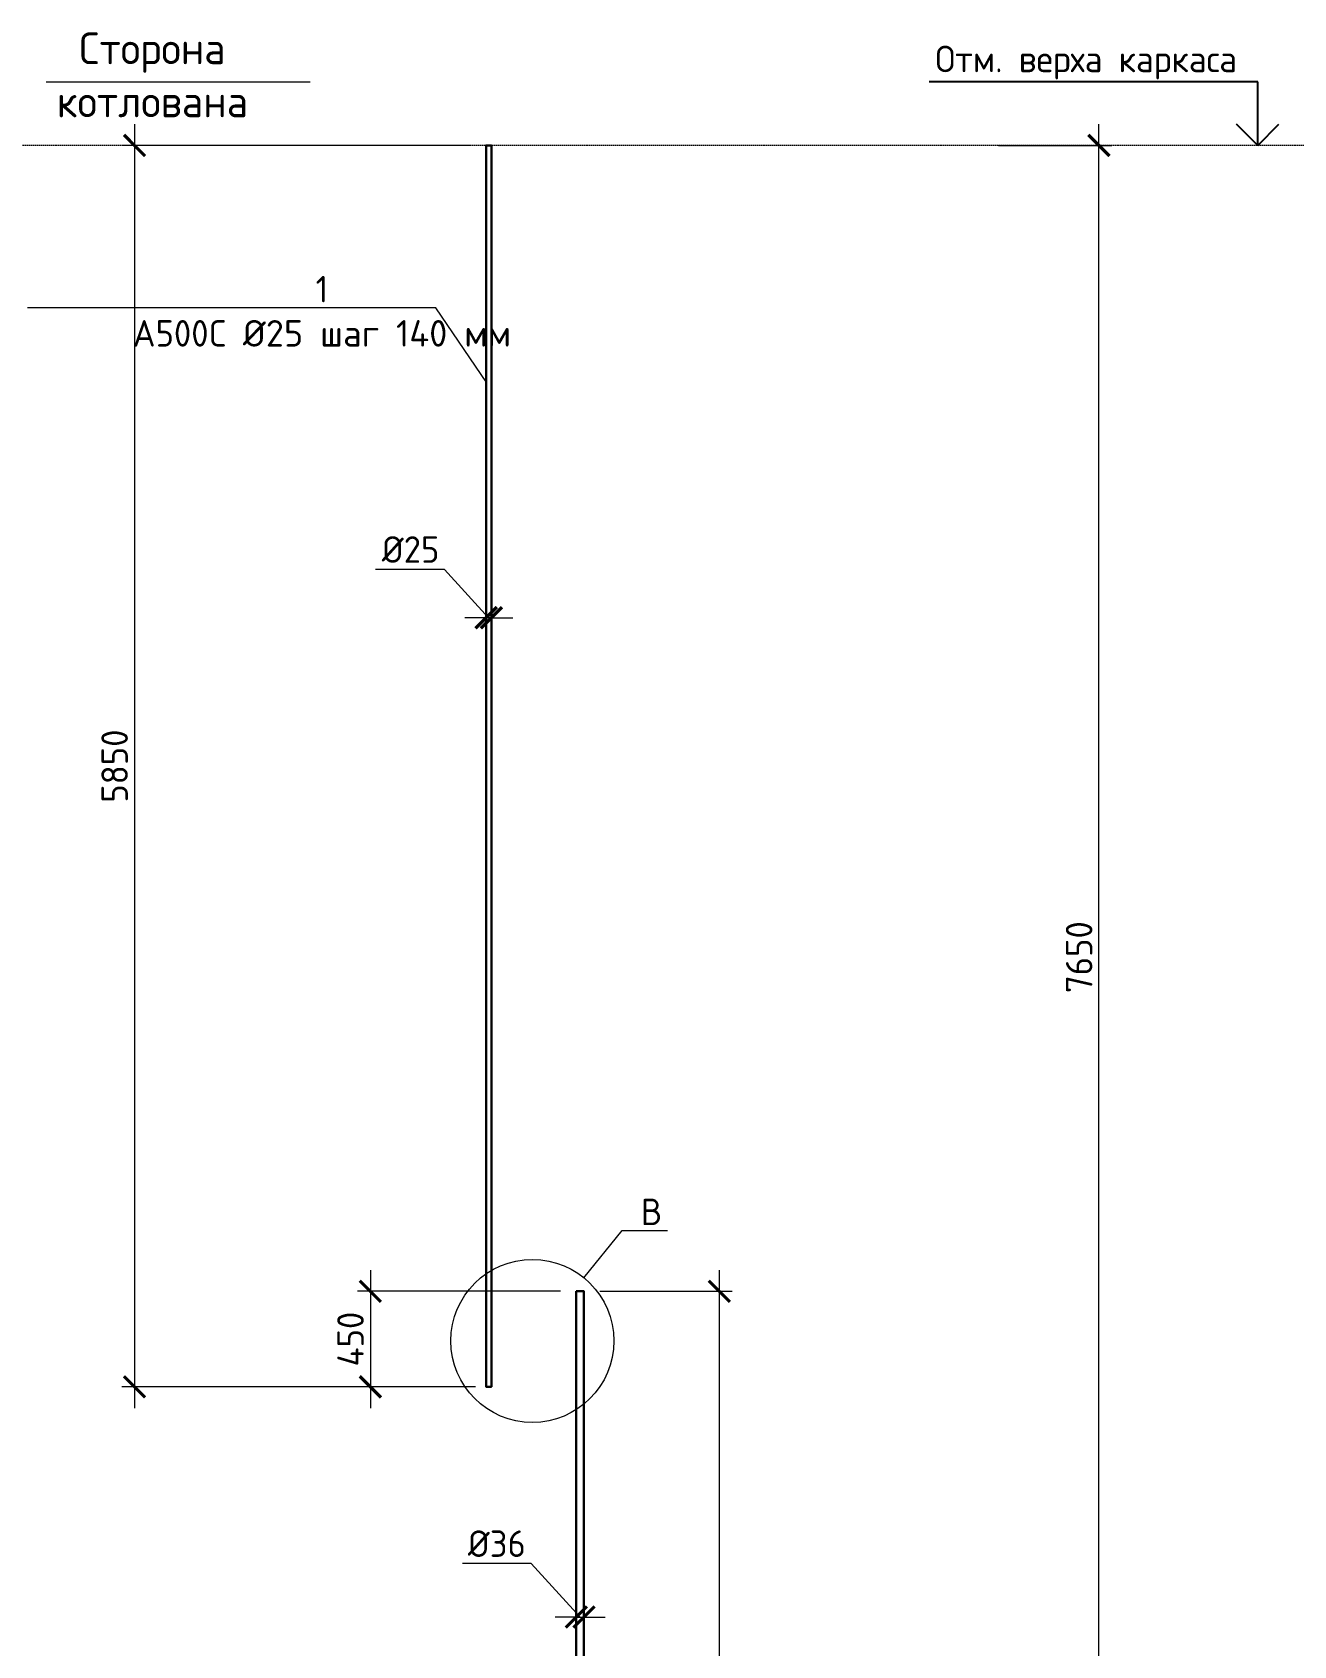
# Model space of a CAD drawing. Header units: millimetres. Extents: x -65574 to 111613, y -106550 to -50518.
# Drawn here: x 11067 to 17013, y -77123 to -69520 of the extents above; entities that cross this region are included whole.
import ezdxf
from ezdxf import colors
from ezdxf.entities.mleader import LeaderData, LeaderLine
from ezdxf.math import Vec2, Vec3

# ---------------------------------------------------------------- set-up
doc = ezdxf.new("R2010")
doc.units = ezdxf.units.MM
doc.linetypes.add('невидимая', pattern=[0.375, 0.25, -0.125])
doc.layers.get('Defpoints').update_dxf_attribs({"color": 6})
doc.layers.add('Dim', color=11, linetype='Continuous', lineweight=13)
doc.layers.add('ОПП_ОС_Размеры', color=7, linetype='Continuous', lineweight=25)
doc.styles.add('GOST-2.304_Type-B', font='GOST Common.ttf')
doc.styles.add('mpp', font='mipgost.shx')
doc.styles.get("Standard").update_dxf_attribs({"font": 'arial.ttf'})
doc.dimstyles.new('УРСТ', dxfattribs={"dimtxt": 2.5, "dimasz": 2, "dimexe": 1.2, "dimexo": 1.5, "dimtad": 1, "dimdec": 0, "dimrnd": 1, "dimtxsty": 'GOST-2.304_Type-B', "dimblk": 'ARCHTICK', "dimcen": 2, "dimdle": 2, "dimazin": 3, "dimtfac": 1, "dimtdec": 0, "dimtmove": 1, "dimatfit": 0, "dimldrblk": 'NONE', "dimlwd": 15, "dimlwe": 15})

# ---------------------------------------------------------------- blocks, each defined once
blk = doc.blocks.new('_Oblique')
at = {"color": 0, "linetype": 'ByBlock', "lineweight": -2}
blk.add_line((-0.5, -0.5), (0.5, 0.5), dxfattribs=at)
blk = doc.blocks.new('_ArchTick')
at = {"color": 0, "linetype": 'ByBlock', "const_width": 0.15}
blk.add_lwpolyline([(-0.5, -0.5), (0.5, 0.5)], dxfattribs=at)
blk = doc.blocks.new('*D151')
at = {"color": 0, "lineweight": 15, "ltscale": 100, "transparency": 16777216}
for p, q in [((13419.1, -76735.7), (13094.1, -76735.7)), ((13649.3, -76987.6), (13419.1, -76735.7)), ((13631.3, -76930.1), (13631.3, -76927.6)), ((13667.3, -76930.1), (13667.3, -76927.6)), ((13631.3, -76987.6), (13531.3, -76987.6)), ((13631.3, -76987.6), (13667.3, -76987.6)), ((13631.3, -76987.6), (13667.3, -76987.6)), ((13667.3, -76987.6), (13767.3, -76987.6))]:
    blk.add_line(p, q, dxfattribs=at)
at = {"layer": 'Defpoints', "color": 0, "lineweight": -2, "ltscale": 100, "transparency": 16777216}
for p in [(13631.3, -77005.1), (13667.3, -76987.6), (13667.3, -77005.1)]:
    blk.add_point(p, dxfattribs=at)
at = {"color": 0, "lineweight": 15, "ltscale": 100, "transparency": 16777216, "xscale": 100, "yscale": 100, "zscale": 100}
blk.add_blockref('_ArchTick', (13631.3, -76987.6), dxfattribs=at)
at = {"color": 0, "lineweight": 15, "ltscale": 100, "transparency": 16777216, "xscale": 100, "yscale": 100, "zscale": 100, "rotation": 180}
blk.add_blockref('_ArchTick', (13667.3, -76987.6), dxfattribs=at)
at = {"color": 0, "lineweight": 15, "ltscale": 100, "transparency": 16777216, "insert": (13256.6, -76642), "char_height": 125, "attachment_point": 5, "style": 'GOST-2.304_Type-B'}
blk.add_mtext('\\A1;%%C36', dxfattribs=at)
blk = doc.blocks.new('_None')
blk = doc.blocks.new('*D152')
at = {"color": 0, "lineweight": 15, "transparency": 16777216}
for p, q in [((14305.4, -75352.8), (14305.4, -87252.8)), ((13742.3, -75452.8), (14365.4, -75452.8)), ((13742.3, -87152.8), (14365.4, -87152.8))]:
    blk.add_line(p, q, dxfattribs=at)
at = {"layer": 'Defpoints', "color": 0, "lineweight": -2, "transparency": 16777216}
for p in [(13667.3, -75452.8), (13667.3, -87152.8), (14305.4, -87152.8)]:
    blk.add_point(p, dxfattribs=at)
at = {"color": 0, "lineweight": 15, "transparency": 16777216, "xscale": 100, "yscale": 100, "zscale": 100}
for p, rotation in [((14305.4, -75452.8), 90), ((14305.4, -87152.8), 270)]:
    blk.add_blockref('_ArchTick', p, dxfattribs=dict(at, rotation=rotation))
at = {"color": 0, "lineweight": -2, "transparency": 16777216, "insert": (14211.6, -81302.8), "char_height": 125, "attachment_point": 5, "rotation": 90, "style": 'GOST-2.304_Type-B'}
blk.add_mtext('\\A1;11700', dxfattribs=at)
blk = doc.blocks.new('*D192')
at = {"color": 0, "lineweight": 15, "ltscale": 100, "transparency": 16777216}
for p, q in [((13009.6, -72050.9), (12684.6, -72050.9)), ((13217.3, -72278.3), (13009.6, -72050.9)), ((13206.3, -72209.1), (13206.3, -72218.3)), ((13231.3, -72209.1), (13231.3, -72218.3)), ((13206.3, -72278.3), (13106.3, -72278.3)), ((13231.3, -72278.3), (13206.3, -72278.3)), ((13231.3, -72278.3), (13206.3, -72278.3)), ((13231.3, -72278.3), (13331.3, -72278.3))]:
    blk.add_line(p, q, dxfattribs=at)
at = {"layer": 'Defpoints', "color": 0, "lineweight": -2, "ltscale": 100, "transparency": 16777216}
for p in [(13206.3, -72278.3), (13206.3, -72284.1), (13231.3, -72284.1)]:
    blk.add_point(p, dxfattribs=at)
at = {"color": 0, "lineweight": 15, "ltscale": 100, "transparency": 16777216, "xscale": 100, "yscale": 100, "zscale": 100}
blk.add_blockref('_ArchTick', (13206.3, -72278.3), dxfattribs=at)
at = {"color": 0, "lineweight": 15, "ltscale": 100, "transparency": 16777216, "xscale": 100, "yscale": 100, "zscale": 100, "rotation": 180}
blk.add_blockref('_ArchTick', (13231.3, -72278.3), dxfattribs=at)
at = {"color": 0, "lineweight": 15, "ltscale": 100, "transparency": 16777216, "insert": (12850.1, -71957.1), "char_height": 125, "attachment_point": 5, "style": 'GOST-2.304_Type-B'}
blk.add_mtext('\\A1;%%C25', dxfattribs=at)
blk = doc.blocks.new('*D193')
at = {"color": 0, "lineweight": 15, "transparency": 16777216}
for p, q in [((11548.6, -69952.8), (11548.6, -76002.8)), ((13134.3, -70052.8), (11488.6, -70052.8)), ((13134.3, -75902.8), (11488.6, -75902.8))]:
    blk.add_line(p, q, dxfattribs=at)
at = {"layer": 'Defpoints', "color": 0, "lineweight": -2, "transparency": 16777216}
for p in [(13209.3, -70052.8), (11548.6, -75902.8), (13209.3, -75902.8)]:
    blk.add_point(p, dxfattribs=at)
at = {"color": 0, "lineweight": 15, "transparency": 16777216, "xscale": 100, "yscale": 100, "zscale": 100}
for p, rotation in [((11548.6, -70052.8), 90), ((11548.6, -75902.8), 270)]:
    blk.add_blockref('_ArchTick', p, dxfattribs=dict(at, rotation=rotation))
at = {"color": 0, "lineweight": -2, "transparency": 16777216, "insert": (11454.9, -72977.8), "char_height": 125, "attachment_point": 5, "rotation": 90, "style": 'GOST-2.304_Type-B'}
blk.add_mtext('\\A1;5850', dxfattribs=at)
blk = doc.blocks.new('*D199')
at = {"layer": 'Defpoints', "color": 0, "lineweight": -2, "transparency": 16777216}
for p in [(15546.6, -70052.8), (16095.2, -70052.8), (15546.6, -77702.8)]:
    blk.add_point(p, dxfattribs=at)
at = {"layer": 'ОПП_ОС_Размеры', "color": 0, "lineweight": 15, "transparency": 16777216}
for p, q in [((16095.2, -77802.8), (16095.2, -69952.8)), ((15621.6, -70052.8), (16155.2, -70052.8)), ((15621.6, -77702.8), (16155.2, -77702.8))]:
    blk.add_line(p, q, dxfattribs=at)
at = {"layer": 'ОПП_ОС_Размеры', "color": 0, "lineweight": 15, "transparency": 16777216, "xscale": 100, "yscale": 100, "zscale": 100}
for p, rotation in [((16095.2, -70052.8), 90), ((16095.2, -77702.8), 270)]:
    blk.add_blockref('_ArchTick', p, dxfattribs=dict(at, rotation=rotation))
at = {"layer": 'ОПП_ОС_Размеры', "color": 0, "lineweight": -2, "transparency": 16777216, "insert": (16001.5, -73877.8), "char_height": 125, "attachment_point": 5, "rotation": 90, "style": 'GOST-2.304_Type-B'}
blk.add_mtext('\\A1;7650', dxfattribs=at)
blk = doc.blocks.new('*D201')
at = {"layer": 'Defpoints', "color": 0, "lineweight": -2, "transparency": 16777216}
for p in [(13631.3, -75452.8), (12660.6, -75902.8), (13231.3, -75902.8)]:
    blk.add_point(p, dxfattribs=at)
at = {"layer": 'ОПП_ОС_Размеры', "color": 0, "lineweight": 15, "transparency": 16777216}
for p, q in [((12660.6, -75352.8), (12660.6, -76002.8)), ((13556.3, -75452.8), (12600.6, -75452.8)), ((13156.3, -75902.8), (12600.6, -75902.8))]:
    blk.add_line(p, q, dxfattribs=at)
at = {"layer": 'ОПП_ОС_Размеры', "color": 0, "lineweight": 15, "transparency": 16777216, "xscale": 100, "yscale": 100, "zscale": 100}
for p, rotation in [((12660.6, -75452.8), 90), ((12660.6, -75902.8), 270)]:
    blk.add_blockref('_ArchTick', p, dxfattribs=dict(at, rotation=rotation))
at = {"layer": 'ОПП_ОС_Размеры', "color": 0, "lineweight": -2, "transparency": 16777216, "insert": (12566.9, -75677.8), "char_height": 125, "attachment_point": 5, "rotation": 90, "style": 'GOST-2.304_Type-B'}
blk.add_mtext('\\A1;450', dxfattribs=at)

msp = doc.modelspace()

# ---------------------------------------------------------------- linework, layer by layer
at = {"linetype": 'невидимая', "lineweight": 5, "ltscale": 25}
msp.add_line((44252, -70052.8), (2493.9, -70052.8), dxfattribs=at)
at = {"color": 0, "lineweight": 15, "ltscale": 100}
msp.add_lwpolyline([(11132.7, -69753), (12377.3, -69753)], dxfattribs=at)
at = {"linetype": 'Continuous', "lineweight": 25, "ltscale": 50}
for points in [[(16843.4, -69752.8), (15294, -69752.8)], [(16843.4, -70052.8), (16843.4, -69752.8)], [(16843.4, -70052.8), (16743.4, -69952.8)], [(16843.4, -70052.8), (16943.4, -69952.8)]]:
    msp.add_lwpolyline(points, dxfattribs=at)
at = {"lineweight": 30}
for points in [[(13206.3, -70052.8), (13231.3, -70052.8), (13231.3, -75902.8), (13206.3, -75902.8), (13206.3, -70052.8), (13231.3, -70052.8)], [(13631.3, -75452.8), (13631.3, -87152.8), (13667.3, -87152.8), (13667.3, -75452.8), (13631.3, -75452.8)]]:
    msp.add_lwpolyline(points, dxfattribs=at)
at = {"color": 0, "lineweight": 15}
msp.add_circle((13424.1, -75686.4), 384.2, dxfattribs=at)

# ---------------------------------------------------------------- texts
at = {"color": 0, "ltscale": 100, "insert": (11996.1, -69520.1), "char_height": 150, "attachment_point": 3, "style": 'GOST-2.304_Type-B'}
msp.add_mtext_dynamic_manual_height_columns('\\pxqc;Сторона\\Pкотлована', width=726.204, gutter_width=300, heights=[-400], dxfattribs=at)
msp.add_mtext_dynamic_manual_height_columns('\\pxqc;Сторона\\Pкотлована', width=726.204, gutter_width=300, heights=[-400], dxfattribs=at)
at = {"linetype": 'Continuous', "lineweight": 25, "ltscale": 50, "insert": (15324, -69582.8), "char_height": 125, "width": 1578.439, "attachment_point": 1, "style": 'mpp'}
msp.add_mtext('{\\fGOST Common|b0|i0|c204|p34;Отм. верха каркаса}', dxfattribs=at)

# ---------------------------------------------------------------- dimensions: what is measured, and where the dimension line sits
at = {"color": 0, "lineweight": -2}
for base, p1, p2, picture, middle in [((11548.6, -75902.8), (13209.3, -70052.8), (13209.3, -75902.8), '*D193', (11454.9, -72977.8)), ((14305.4, -87152.8), (13667.3, -75452.8), (13667.3, -87152.8), '*D152', (14211.6, -81302.8))]:
    dim = msp.add_linear_dim(base=base, p1=p1, p2=p2, angle=90, dimstyle='УРСТ', override={"dimscale": 0}, dxfattribs=at)
    dim.commit()
    dim.dimension.update_dxf_attribs({"geometry": picture, "text_midpoint": middle})
at = {"color": 0, "lineweight": 15, "ltscale": 100}
for base, p1, p2, text, picture, middle in [((13206.3, -72278.3), (13231.3, -72284.1), (13206.3, -72284.1), '%%C25', '*D192', (12981.3, -72050.9)), ((13667.3, -76987.6), (13631.3, -77005.1), (13667.3, -77005.1), '%%C36', '*D151', (13387.9, -76735.7))]:
    dim = msp.add_linear_dim(base=base, p1=p1, p2=p2, text=text, dimstyle='УРСТ', override={"dimscale": 0}, dxfattribs=at)
    dim.commit()
    dim.dimension.update_dxf_attribs({"geometry": picture, "text_midpoint": middle, "dimtype": 160})
at = {"layer": 'ОПП_ОС_Размеры', "lineweight": -2}
for base, p1, p2, picture, middle in [((16095.2, -70052.8), (15546.6, -77702.8), (15546.6, -70052.8), '*D199', (16001.5, -73877.8)), ((12660.6, -75902.8), (13631.3, -75452.8), (13231.3, -75902.8), '*D201', (12566.9, -75677.8))]:
    dim = msp.add_linear_dim(base=base, p1=p1, p2=p2, angle=90, dimstyle='УРСТ', override={"dimscale": 0}, dxfattribs=at)
    dim.commit()
    dim.dimension.update_dxf_attribs({"geometry": picture, "text_midpoint": middle})

# ---------------------------------------------------------------- leaders
at = {"color": 0, "lineweight": 15}
ml = msp.add_multileader_mtext('Standard', dxfattribs=at)
ml.set_content('{\\fGOST Common|b0|i0|c204|p34;1 A500C %%C25 шаг 140\\fGOST Common|b0|i0|c0|p34; \\fGOST Common|b0|i0|c204|p34;мм}')
ml.set_leader_properties()
ml.set_arrow_properties(name='OBLIQUE')
ml.build(insert=Vec2(0, 0))
ml.multileader.update_dxf_attribs({"text_left_attachment_type": 6, "text_right_attachment_type": 6, "dogleg_length": 0.842, "arrow_head_size": 125, "scale": 50})
ctx = ml.context
ctx.base_point, ctx.scale, ctx.char_height, ctx.arrow_head_size, ctx.landing_gap_size, ctx.plane_origin = Vec3(21950.2, -72137.8), 50, 125, 125, 5, Vec3(21055.7, -72137.8)
ctx.left_attachment, ctx.right_attachment, ctx.text_align_type = 6, 6, 2
notes = []
notes.append((ctx, [(0, (1, 1, 0), (20944.1, -72137.8), (1, 0), 1006.1, [(2, [(20680.7, -72137.8)], 0, []), (3, [(20540.7, -72137.8)], 0, []), (4, [(20400.7, -72137.8)], 0, []), (5, [(20260.7, -72137.8)], 0, []), (6, [(19980.7, -72137.8)], 0, []), (7, [(19840.7, -72137.8)], 0, []), (8, [(19700.7, -72137.8)], 0, []), (9, [(19560.7, -72137.8)], 0, []), (10, [(19420.7, -72137.8)], 0, []), (11, [(19280.7, -72137.8)], 0, []), (12, [(19140.7, -72137.8)], 0, []), (13, [(19000.7, -72137.8)], 0, []), (14, [(18860.7, -72137.8)], 0, []), (1, [(21005.2, -72137.8)], 0, []), (0, [(20120.7, -72137.8)], 0, [])])]))
ctx.mtext.insert, ctx.mtext.width, ctx.mtext.alignment, ctx.mtext.flow_direction = Vec3(23706.7, -71987.8), 1785.618, 3, 5
ml = msp.add_multileader_mtext('Standard', dxfattribs=at)
ml.set_content('{\\fGOST Common|b0|i0|c204|p34;3\\fGOST Common|b0|i0|c0|p34; A500C %%C\\fGOST Common|b0|i0|c204|p34;36\\fGOST Common|b0|i0|c0|p34; \\fGOST Common|b0|i0|c204|p34;шаг 140\\fGOST Common|b0|i0|c0|p34; \\fGOST Common|b0|i0|c204|p34;мм}')
ml.set_leader_properties()
ml.set_arrow_properties(name='OBLIQUE')
ml.build(insert=Vec2(0, 0))
ml.multileader.update_dxf_attribs({"text_left_attachment_type": 6, "text_right_attachment_type": 6, "dogleg_length": 0.842, "arrow_head_size": 125, "scale": 50})
ctx = ml.context
ctx.base_point, ctx.scale, ctx.char_height, ctx.arrow_head_size, ctx.landing_gap_size, ctx.plane_origin = Vec3(21979.4, -76937.6), 50, 125, 125, 5, Vec3(21085.7, -76937.6)
ctx.left_attachment, ctx.right_attachment, ctx.text_align_type = 6, 6, 2
notes.append((ctx, [(0, (1, 1, 0), (20974.1, -76937.6), (1, 0), 1005.3, [(2, [(20652.7, -76937.6)], 0, []), (3, [(20512.7, -76937.6)], 0, []), (4, [(20372.7, -76937.6)], 0, []), (5, [(20232.7, -76937.6)], 0, []), (6, [(19952.7, -76937.6)], 0, []), (7, [(19812.7, -76937.6)], 0, []), (8, [(19672.7, -76937.6)], 0, []), (9, [(19532.7, -76937.6)], 0, []), (10, [(19395.7, -76937.6)], 0, []), (11, [(19252.7, -76937.6)], 0, []), (12, [(19112.7, -76937.6)], 0, []), (13, [(18972.7, -76937.6)], 0, []), (14, [(18832.7, -76937.6)], 0, []), (1, [(21035.2, -76937.6)], 0, []), (0, [(20092.7, -76937.6)], 0, [])])]))
ctx.mtext.insert, ctx.mtext.width, ctx.mtext.alignment, ctx.mtext.flow_direction = Vec3(23761, -76787.6), 1785.618, 3, 5
at = {"layer": 'Dim', "color": 0, "lineweight": 15, "ltscale": 100}
ml = msp.add_multileader_mtext('Standard', dxfattribs=at)
ml.set_content('{\\C0;1\\PА500C \\fISOCPEUR|b0|i0|c204|p34;%%C\\fISOCPEUR|b0|i0|c0|p34;25 \\fISOCPEUR|b0|i0|c204|p34;шаг 140\\fISOCPEUR|b0|i0|c0|p34; \\fISOCPEUR|b0|i0|c204|p34;мм}', color=2, style='GOST-2.304_Type-B')
ml.set_leader_properties(color=256, linetype='ByLayer', lineweight=13)
ml.set_arrow_properties(name='NONE')
ml.build(insert=Vec2(0, 0))
ml.multileader.update_dxf_attribs({"has_dogleg": 0, "text_left_attachment_type": 6, "text_right_attachment_type": 6, "dogleg_length": 0, "arrow_head_size": 125, "scale": 50})
ctx = ml.context
ctx.base_point, ctx.scale, ctx.char_height, ctx.arrow_head_size, ctx.landing_gap_size, ctx.plane_origin = Vec3(11894.6, -70817.5), 50, 125, 125, 100, Vec3(7500.8, -73442.3)
ctx.left_attachment, ctx.right_attachment, ctx.text_align_type = 6, 6, 1
notes.append((ctx, [(1, (1, 1, 0), (12969.6, -70817.5), (-1, 0), 0, [(1, [(13209.3, -71172)], 0, [])])]))
ctx.mtext.insert, ctx.mtext.width, ctx.mtext.alignment, ctx.mtext.flow_direction = Vec3(12432.1, -70667.5), 923.119, 2, 5
ml = msp.add_multileader_mtext('Standard', dxfattribs=at)
ml.set_content('{\\C0;2\\PА500C \\fISOCPEUR|b0|i0|c204|p34;%%C\\fISOCPEUR|b0|i0|c0|p34;22 \\fISOCPEUR|b0|i0|c204|p34;шаг 140\\fISOCPEUR|b0|i0|c0|p34; \\fISOCPEUR|b0|i0|c204|p34;мм}', color=2, style='GOST-2.304_Type-B')
ml.set_leader_properties(color=256, linetype='ByLayer', lineweight=13)
ml.set_arrow_properties(name='NONE')
ml.build(insert=Vec2(0, 0))
ml.multileader.update_dxf_attribs({"has_dogleg": 0, "text_left_attachment_type": 6, "text_right_attachment_type": 6, "dogleg_length": 0, "arrow_head_size": 125, "scale": 50})
ctx = ml.context
ctx.base_point, ctx.scale, ctx.char_height, ctx.arrow_head_size, ctx.landing_gap_size, ctx.plane_origin = Vec3(7683.5, -71120.2), 50, 125, 125, 100, Vec3(3289.7, -73745)
ctx.left_attachment, ctx.right_attachment, ctx.text_align_type = 6, 6, 1
notes.append((ctx, [(1, (1, 1, 0), (8758.5, -71120.2), (-1, 0), 0, [(1, [(8998.2, -71474.8)], 0, [])])]))
ctx.mtext.insert, ctx.mtext.width, ctx.mtext.alignment, ctx.mtext.flow_direction = Vec3(8221, -70970.2), 923.119, 2, 5
ml = msp.add_multileader_mtext('Standard', dxfattribs=at)
ml.set_content('{\\C0;В}', color=2, style='GOST-2.304_Type-B')
ml.set_leader_properties(linetype='ByLayer', lineweight=13)
ml.set_arrow_properties(name='NONE')
ml.build(insert=Vec2(0, 0))
ml.multileader.update_dxf_attribs({"has_dogleg": 0, "text_left_attachment_type": 6, "text_right_attachment_type": 6, "dogleg_length": 0, "arrow_head_size": 125, "scale": 50})
ctx = ml.context
ctx.base_point, ctx.scale, ctx.char_height, ctx.arrow_head_size, ctx.landing_gap_size, ctx.plane_origin = Vec3(8400.6, -72221.3), 50, 125, 125, 100, Vec3(1927.4, -75886.6)
ctx.left_attachment, ctx.right_attachment, ctx.text_align_type = 6, 6, 1
notes.append((ctx, [(1, (1, 1, 0), (8675.6, -72221.3), (-1, 0), 0, [(1, [(8956.8, -72566.3)], 0, [])])]))
ctx.mtext.insert, ctx.mtext.width, ctx.mtext.alignment, ctx.mtext.flow_direction = Vec3(8538.1, -72071.3), 278.609, 2, 5
ml = msp.add_multileader_mtext('Standard', dxfattribs=at)
ml.set_content('{\\C0;В}', color=2, style='GOST-2.304_Type-B')
ml.set_leader_properties(linetype='ByLayer', lineweight=13)
ml.set_arrow_properties(name='NONE')
ml.build(insert=Vec2(0, 0))
ml.multileader.update_dxf_attribs({"has_dogleg": 0, "text_left_attachment_type": 6, "text_right_attachment_type": 6, "dogleg_length": 0, "arrow_head_size": 125, "scale": 50})
ctx = ml.context
ctx.base_point, ctx.scale, ctx.char_height, ctx.arrow_head_size, ctx.landing_gap_size, ctx.plane_origin = Vec3(13847.6, -75165.9), 50, 125, 125, 100, Vec3(6507.3, -78786.7)
ctx.left_attachment, ctx.right_attachment, ctx.text_align_type = 6, 6, 1
notes.append((ctx, [(0, (1, 1, 0), (13847.6, -75165.9), (1, 0), 0, [(1, [(13667.4, -75389)], 0, [])])]))
ctx.mtext.insert, ctx.mtext.width, ctx.mtext.alignment, ctx.mtext.flow_direction = Vec3(13985.1, -75015.9), 278.609, 2, 5
for ctx, leaders in notes:
    for number, flags, end, landing, length, lines in leaders:
        leader = LeaderData()
        leader.index, (leader.has_last_leader_line, leader.has_dogleg_vector, leader.attachment_direction) = number, flags
        leader.last_leader_point, leader.dogleg_vector, leader.dogleg_length = Vec3(end), Vec3(landing), length
        for number, points, colour, breaks in lines:
            line = LeaderLine()
            line.index, line.vertices, line.color, line.breaks = number, Vec3.list(points), colors.encode_raw_color(colour), breaks
            leader.lines.append(line)
        ctx.leaders.append(leader)

doc.saveas('drawing.dxf')
